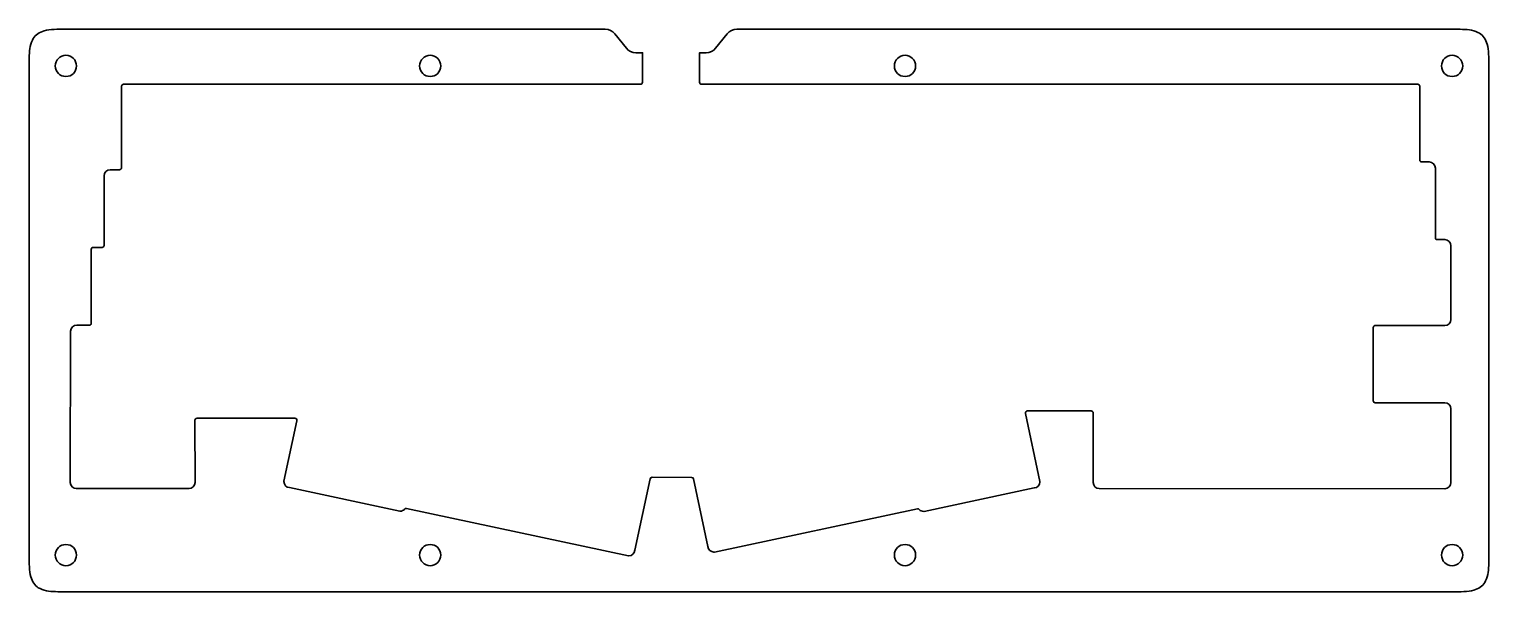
# Model space of a CAD drawing. Header units: millimetres. Extents: x 46 to 404, y -214 to -76.
import ezdxf

# ---------------------------------------------------------------- set-up
doc = ezdxf.new("R2010")
doc.units = ezdxf.units.MM
doc.header["$MEASUREMENT"] = 0
doc.layers.add('upper-middle', color=7, linetype='Continuous', lineweight=0)

# ---------------------------------------------------------------- blocks, each defined once
blk = doc.blocks.new('Block_0')
at = {"layer": 'upper-middle', "color": 250, "lineweight": 35, "true_color": 0x231815}
for centre in [(55, -85.13), (144.35, -85.13), (260.82, -85.13), (395, -85.13), (55, -205.09), (144.35, -205.09), (260.82, -205.09), (395, -205.09)]:
    blk.add_circle(centre, 2.6, dxfattribs=at)

msp = doc.modelspace()

# ---------------------------------------------------------------- linework, layer by layer
at = {"layer": 'upper-middle', "color": 250, "lineweight": 35, "true_color": 0x231815}
msp.add_open_spline([(403.61, -79.83), (403.44, -79.21), (403.2, -78.68), (402.89, -78.23), (402.59, -77.8), (402.21, -77.43), (401.75, -77.14), (401.21, -76.8), (400.56, -76.55), (399.76, -76.4), (398.43, -76.13), (396.84, -76.13), (395, -76.13), (395, -76.13), (219.55, -76.13), (219.55, -76.13), (218.64, -76.13), (217.78, -76.54), (217.21, -77.26), (217.21, -77.26), (214.37, -80.8), (214.37, -80.8), (213.81, -81.51), (212.94, -81.92), (212.03, -81.92), (212.03, -81.92), (210.41, -81.92), (210.41, -81.92), (210.42, -81.96), (210.42, -81.99), (210.42, -82.02), (210.42, -82.02), (210.42, -89.14), (210.42, -89.14), (210.42, -89.42), (210.65, -89.64), (210.92, -89.64), (210.92, -89.64), (386.58, -89.64), (386.58, -89.64), (386.85, -89.64), (387.08, -89.86), (387.08, -90.14), (387.08, -90.14), (387.08, -108.19), (387.08, -108.19), (387.08, -108.47), (387.3, -108.69), (387.58, -108.69), (387.58, -108.69), (389.39, -108.69), (389.39, -108.69), (390.22, -108.69), (390.89, -109.36), (390.89, -110.19), (390.89, -110.19), (390.9, -127.24), (390.9, -127.24), (390.9, -127.52), (391.12, -127.74), (391.4, -127.74), (391.4, -127.74), (393.21, -127.74), (393.21, -127.74), (394.04, -127.74), (394.71, -128.41), (394.71, -129.24), (394.71, -129.24), (394.7, -147.29), (394.7, -147.29), (394.7, -148.12), (394.03, -148.79), (393.2, -148.79), (393.2, -148.79), (376.15, -148.78), (376.15, -148.78), (375.87, -148.78), (375.65, -149.01), (375.65, -149.28), (375.65, -149.28), (375.65, -167.24), (375.65, -167.24), (375.65, -167.52), (375.87, -167.74), (376.15, -167.74), (376.15, -167.74), (393.2, -167.74), (393.2, -167.74), (394.03, -167.74), (394.7, -168.41), (394.7, -169.24), (394.7, -169.24), (394.71, -187.31), (394.71, -187.31), (394.71, -188.14), (394.04, -188.81), (393.21, -188.81), (393.21, -188.81), (308.47, -188.8), (308.47, -188.8), (307.64, -188.8), (306.97, -188.13), (306.97, -187.3), (306.97, -187.3), (306.97, -170.25), (306.97, -170.25), (306.97, -169.97), (306.74, -169.75), (306.47, -169.75), (306.47, -169.75), (290.83, -169.75), (290.83, -169.75), (290.51, -169.75), (290.28, -170.04), (290.34, -170.35), (290.34, -170.35), (293.89, -187.04), (293.89, -187.04), (293.89, -187.04), (293.89, -187.14), (293.89, -187.14), (293.89, -187.92), (293.29, -188.57), (292.52, -188.63), (292.52, -188.63), (265.51, -194.39), (265.51, -194.39), (265.51, -194.39), (265.4, -194.39), (265.4, -194.39), (264.97, -194.39), (264.58, -194.21), (264.31, -193.92), (264.19, -193.79), (264.01, -193.72), (263.84, -193.76), (263.84, -193.76), (214.06, -204.35), (214.06, -204.35), (214.06, -204.35), (213.96, -204.35), (213.96, -204.35), (213.18, -204.35), (212.53, -203.75), (212.46, -202.98), (212.46, -202.98), (208.95, -186.43), (208.95, -186.43), (208.9, -186.19), (208.7, -186.03), (208.46, -186.03), (208.46, -186.03), (198.77, -186.02), (198.77, -186.02), (198.54, -186.02), (198.33, -186.19), (198.28, -186.42), (198.28, -186.42), (194.57, -203.89), (194.57, -203.89), (194.51, -204.66), (193.86, -205.26), (193.08, -205.26), (193.08, -205.26), (192.97, -205.26), (192.97, -205.26), (192.97, -205.26), (138.56, -193.68), (138.56, -193.68), (138.38, -193.65), (138.2, -193.71), (138.08, -193.84), (137.81, -194.13), (137.42, -194.32), (136.98, -194.32), (136.98, -194.32), (136.88, -194.32), (136.88, -194.32), (136.88, -194.32), (109.85, -188.55), (109.85, -188.55), (109.08, -188.49), (108.48, -187.84), (108.48, -187.06), (108.48, -187.06), (108.48, -186.95), (108.48, -186.95), (108.48, -186.95), (111.65, -172.13), (111.65, -172.13), (111.72, -171.81), (111.48, -171.52), (111.16, -171.52), (111.16, -171.52), (87.16, -171.52), (87.16, -171.52), (86.88, -171.52), (86.66, -171.74), (86.66, -172.02), (86.66, -172.02), (86.67, -187.29), (86.67, -187.29), (86.67, -188.12), (86, -188.79), (85.17, -188.79), (85.17, -188.79), (57.59, -188.8), (57.59, -188.8), (56.76, -188.8), (56.09, -188.13), (56.09, -187.3), (56.09, -187.3), (56.16, -150.21), (56.16, -150.21), (56.16, -149.38), (56.83, -148.71), (57.66, -148.71), (57.66, -148.71), (60.73, -148.72), (60.73, -148.72), (61, -148.72), (61.23, -148.49), (61.23, -148.22), (61.23, -148.22), (61.23, -130.14), (61.23, -130.14), (61.23, -129.86), (61.45, -129.64), (61.73, -129.64), (61.73, -129.64), (63.88, -129.64), (63.88, -129.64), (64.15, -129.64), (64.38, -129.42), (64.38, -129.14), (64.38, -129.14), (64.37, -112.09), (64.37, -112.09), (64.37, -111.26), (65.04, -110.59), (65.87, -110.59), (65.87, -110.59), (68.16, -110.59), (68.16, -110.59), (68.43, -110.59), (68.66, -110.37), (68.66, -110.09), (68.66, -110.09), (68.66, -90.14), (68.66, -90.14), (68.66, -89.86), (68.88, -89.64), (69.16, -89.64), (69.16, -89.64), (195.92, -89.64), (195.92, -89.64), (196.2, -89.64), (196.42, -89.42), (196.42, -89.14), (196.42, -89.14), (196.42, -82.02), (196.42, -82.02), (196.42, -81.99), (196.43, -81.96), (196.43, -81.92), (196.43, -81.92), (194.82, -81.92), (194.82, -81.92), (193.91, -81.92), (193.04, -81.51), (192.47, -80.8), (192.47, -80.8), (189.64, -77.26), (189.64, -77.26), (189.07, -76.54), (188.21, -76.13), (187.3, -76.13), (187.3, -76.13), (55, -76.13), (55, -76.13), (52.93, -76.13), (51.14, -76.13), (49.7, -76.52), (49.08, -76.69), (48.55, -76.93), (48.1, -77.24), (47.67, -77.54), (47.3, -77.92), (47.01, -78.38), (46.67, -78.92), (46.42, -79.57), (46.27, -80.37), (46, -81.7), (46, -83.29), (46, -85.13), (46, -85.13), (46, -205.09), (46, -205.09), (46, -207.17), (46, -208.95), (46.39, -210.39), (46.56, -211.02), (46.8, -211.54), (47.11, -211.99), (47.41, -212.43), (47.79, -212.79), (48.24, -213.08), (48.79, -213.42), (49.44, -213.67), (50.24, -213.83), (51.57, -214.09), (53.16, -214.09), (55, -214.09), (55, -214.09), (395, -214.09), (395, -214.09), (397.07, -214.09), (398.86, -214.09), (400.29, -213.7), (400.92, -213.53), (401.45, -213.3), (401.9, -212.99), (402.33, -212.68), (402.7, -212.3), (402.99, -211.85), (403.33, -211.31), (403.58, -210.66), (403.73, -209.86), (404, -208.52), (404, -206.93), (404, -205.09), (404, -205.09), (404, -85.13), (404, -85.13), (404, -83.06), (404, -81.27), (403.61, -79.83)], degree=3, knots=[0, 0, 0, 0, 1, 1, 1, 2, 2, 2, 3, 3, 3, 4, 4, 4, 5, 5, 5, 6, 6, 6, 7, 7, 7, 8, 8, 8, 9, 9, 9, 10, 10, 10, 11, 11, 11, 12, 12, 12, 13, 13, 13, 14, 14, 14, 15, 15, 15, 16, 16, 16, 17, 17, 17, 18, 18, 18, 19, 19, 19, 20, 20, 20, 21, 21, 21, 22, 22, 22, 23, 23, 23, 24, 24, 24, 25, 25, 25, 26, 26, 26, 27, 27, 27, 28, 28, 28, 29, 29, 29, 30, 30, 30, 31, 31, 31, 32, 32, 32, 33, 33, 33, 34, 34, 34, 35, 35, 35, 36, 36, 36, 37, 37, 37, 38, 38, 38, 39, 39, 39, 40, 40, 40, 41, 41, 41, 42, 42, 42, 43, 43, 43, 44, 44, 44, 45, 45, 45, 46, 46, 46, 47, 47, 47, 48, 48, 48, 49, 49, 49, 50, 50, 50, 51, 51, 51, 52, 52, 52, 53, 53, 53, 54, 54, 54, 55, 55, 55, 56, 56, 56, 57, 57, 57, 58, 58, 58, 59, 59, 59, 60, 60, 60, 61, 61, 61, 62, 62, 62, 63, 63, 63, 64, 64, 64, 65, 65, 65, 66, 66, 66, 67, 67, 67, 68, 68, 68, 69, 69, 69, 70, 70, 70, 71, 71, 71, 72, 72, 72, 73, 73, 73, 74, 74, 74, 75, 75, 75, 76, 76, 76, 77, 77, 77, 78, 78, 78, 79, 79, 79, 80, 80, 80, 81, 81, 81, 82, 82, 82, 83, 83, 83, 84, 84, 84, 85, 85, 85, 86, 86, 86, 87, 87, 87, 88, 88, 88, 89, 89, 89, 90, 90, 90, 91, 91, 91, 92, 92, 92, 93, 93, 93, 94, 94, 94, 95, 95, 95, 96, 96, 96, 97, 97, 97, 98, 98, 98, 99, 99, 99, 100, 100, 100, 101, 101, 101, 102, 102, 102, 103, 103, 103, 104, 104, 104, 105, 105, 105, 106, 106, 106, 107, 107, 107, 108, 108, 108, 109, 109, 109, 110, 110, 110, 111, 111, 111, 112, 112, 112, 112], dxfattribs=at)

# ---------------------------------------------------------------- block references
at = {"layer": 'upper-middle'}
msp.add_blockref('Block_0', (0, 0), dxfattribs=at)

doc.saveas('drawing.dxf')
